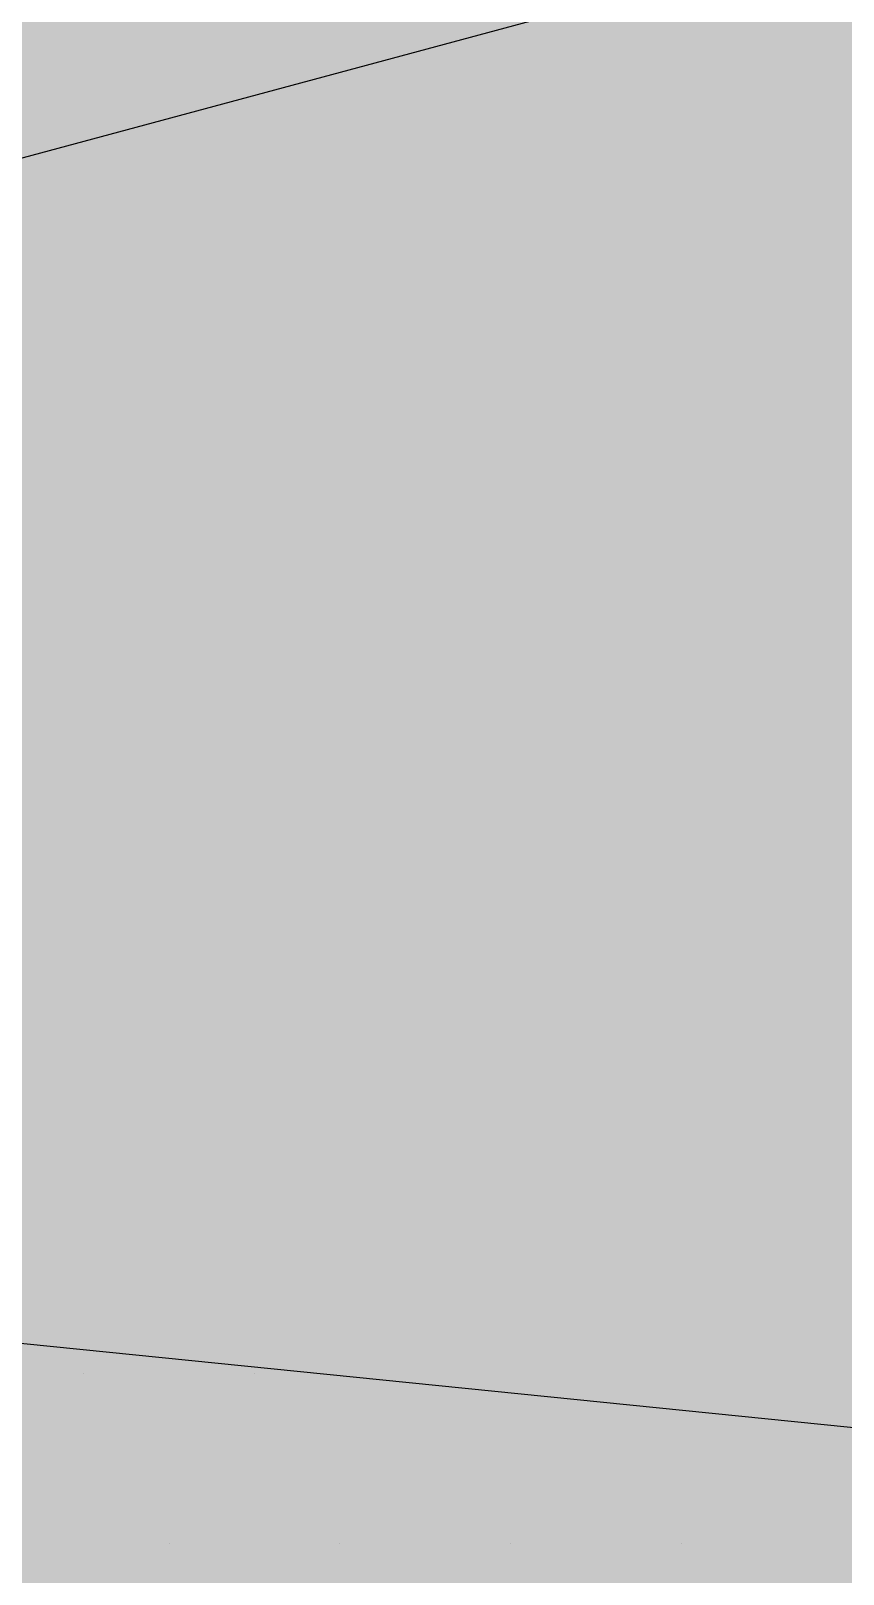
# Paper-space layout 'Layout1' of a CAD drawing. Extents: x -43 to 2298, y -18 to 768.
# Drawn here: x 133.8198 to 134.0816, y 258.989 to 259.4861 of the extents above; entities that cross this region are included whole.
import ezdxf

# ---------------------------------------------------------------- set-up
doc = ezdxf.new("R2010")
doc.units = 0
doc.header["$LTSCALE"] = 5
doc.linetypes.add('CACHEX2', pattern=[0.75, 0.5, -0.25])
doc.layers.add('CARTOUCHE', color=7, linetype='Continuous')
doc.layers.add('LOGO', color=7, linetype='Continuous')

# ---------------------------------------------------------------- blocks, each defined once
blk = doc.blocks.new('A$C715108E3')
at = {"layer": 'LOGO', "color": 131}
for p, q in [((-20.24887, -18.28478), (-20.24887, -18.28478)), ((-20.15704, -18.28478), (-20.15704, -18.28478)), ((-20.20277, -18.37605), (-20.20277, -18.37605)), ((-20.11112, -18.37605), (-20.11112, -18.37605)), ((-20.01948, -18.37605), (-20.01948, -18.37605)), ((-19.92746, -18.37605), (-19.92746, -18.37605))]:
    blk.add_line(p, q, dxfattribs=at)
blk.add_lwpolyline([(-13.895, -18.91336), (-20.37125, -18.25967), (-20.2455, -18.59907), (-19.50372, -19.90628), (-19.46586, -20.00748), (-15.06427, -20.47189)], dxfattribs=at)
blk = doc.blocks.new('A$C581E6685')
at = {"layer": 'LOGO'}
blk.add_hatch(color=140, dxfattribs=at).paths.add_polyline_path([(-45.3965, 37.48461), (-41.97453, 25.92777), (-41.78093, 23.88647), (-42.06149, 23.35253), (-44.92685, 21.97673), (-53.10724, 18.37671), (-40.80282, 21.69055), (-39.56664, 22.02677), (-38.27461, 22.22355), (-38.13368, 21.21321), (-33.63633, 11.18454), (-36.08019, 21.46115), (-37.34055, 24.33457), (-37.42507, 24.9804), (-36.94773, 25.48529), (-26.35664, 30.20323), (-37.87468, 26.83392), (-39.72857, 26.41186), (-40.37514, 26.63713), (-40.684, 26.88939)])
at = {"layer": 'LOGO', "color": 140}
blk.add_lwpolyline([(-45.3965, 37.48461), (-41.97453, 25.92777), (-41.78037, 23.88647), (-42.06149, 23.35253), (-44.92685, 21.97673), (-53.10724, 18.37671), (-40.80282, 21.69055), (-39.56664, 22.02677), (-38.27387, 22.22355), (-38.13368, 21.21321), (-33.63576, 11.18454), (-36.08019, 21.46115), (-37.34055, 24.33457), (-37.42507, 24.9804), (-36.94773, 25.48529), (-26.35664, 30.20323), (-37.87411, 26.83392), (-39.72857, 26.41186), (-40.37477, 26.63713), (-40.68362, 26.88939)], close=True, dxfattribs=at)
at = {"layer": 'LOGO', "color": 32, "linetype": 'CACHEX2', "ltscale": 1.5}
blk.add_ellipse((-38.05384, 23.81385), major_axis=(-19.03106, -3.53396), ratio=0.590567, dxfattribs=at)
at = {"layer": 'LOGO', "color": 32}
blk.add_ellipse((-37.61436, 23.84992), major_axis=(-13.57677, -4.28389), ratio=0.791971, dxfattribs=at)
at = {"layer": 'CARTOUCHE'}
blk.add_blockref('A$C715108E3', (-31.67392, 36.3189), dxfattribs=at)

psp = doc.layouts.get("Layout1")

# ---------------------------------------------------------------- hatches: boundary and pattern name
at = {"layer": 'CARTOUCHE', "true_color": 0xffffff}
h = psp.add_hatch(color=7, dxfattribs=at)
h.dxf.hatch_style = 1
edge = h.paths.add_edge_path()
edge.add_spline(control_points=[(127.71967, 272.47485), (127.71967, 261.58368), (127.71967, 250.69252), (127.71967, 246.85252), (131.55967, 246.85252), (177.09893, 246.85252), (222.6382, 246.85252), (226.4782, 246.85252), (226.4782, 250.69252), (226.4782, 261.58368), (226.4782, 272.47485), (226.4782, 276.31485), (222.6382, 276.31485), (177.09893, 276.31485), (131.55967, 276.31485), (127.71967, 276.31485), (127.71967, 272.47485)], knot_values=[0, 0, 0, 1, 1, 2.570796, 2.570796, 3.570796, 3.570796, 5.141593, 5.141593, 6.141593, 6.141593, 7.712389, 7.712389, 8.712389, 8.712389, 10.283185, 10.283185, 10.283185], weights=[1, 1, 1, 0.707107, 1, 1, 1, 0.707107, 1, 1, 1, 0.707107, 1, 1, 1, 0.707107, 1], degree=2, periodic=0)

# ---------------------------------------------------------------- linework, layer by layer
at = {"layer": 'CARTOUCHE'}
psp.add_rational_spline([(127.71967, 272.47485), (127.71967, 261.58368), (127.71967, 250.69252), (127.71967, 246.85252), (131.55967, 246.85252), (177.09893, 246.85252), (222.6382, 246.85252), (226.4782, 246.85252), (226.4782, 250.69252), (226.4782, 261.58368), (226.4782, 272.47485), (226.4782, 276.31485), (222.6382, 276.31485), (177.09893, 276.31485), (131.55967, 276.31485), (127.71967, 276.31485), (127.71967, 272.47485)], [1, 1, 1, 0.707106781187, 1, 1, 1, 0.707106781187, 1, 1, 1, 0.707106781187, 1, 1, 1, 0.707106781187, 1], degree=2, knots=[0, 0, 0, 1, 1, 2.570796, 2.570796, 3.570796, 3.570796, 5.141593, 5.141593, 6.141593, 6.141593, 7.712389, 7.712389, 8.712389, 8.712389, 10.283185, 10.283185, 10.283185], dxfattribs=at)

# ---------------------------------------------------------------- block references
at = {"layer": 'CARTOUCHE', "xscale": 0.6, "yscale": 0.6, "zscale": 0.6}
psp.add_blockref('A$C581E6685', (164.99041, 248.2331), dxfattribs=at)

doc.saveas('drawing.dxf')
